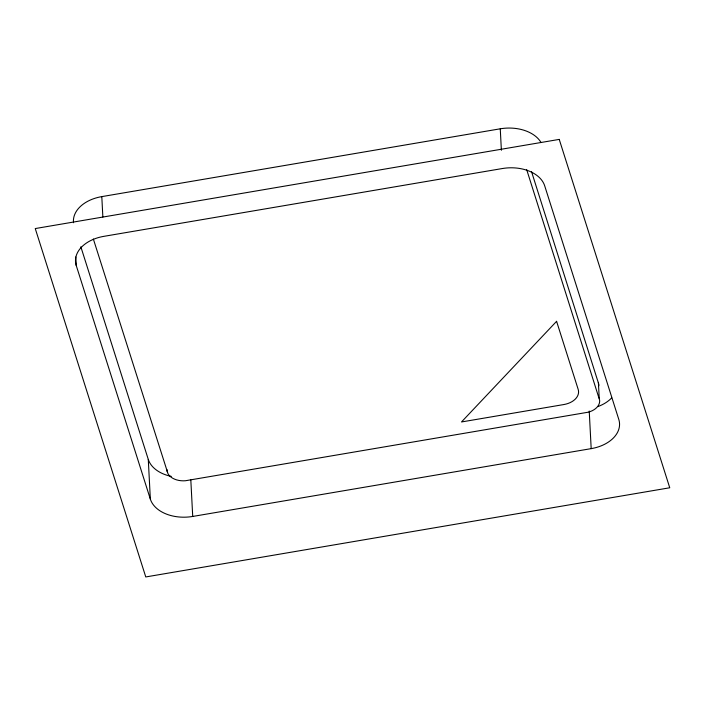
<?xml version="1.0" encoding="UTF-8"?>
<svg xmlns="http://www.w3.org/2000/svg" width="705" height="705" viewBox="0 0 705 705"><rect width="100%" height="100%" fill="white"/><g stroke="black" fill="none" stroke-linecap="round" stroke-linejoin="round"><path stroke-width="1.06" d="M73.523 222.745A35.788 23.97 -3 0 1 101.802 196.616L500.259 128.803A35.788 23.97 -3 0 1 540.964 142.401M192.721 516.448L591.187 448.636A35.788 23.97 -3 0 0 618.796 419.422L544.701 185.847A35.788 23.97 -3 0 0 502.33 168.539L103.873 236.342A35.788 23.97 -3 0 0 76.255 265.565L150.35 499.14A35.788 23.97 -3 0 0 192.721 516.448L190.817 479.929M93.351 239.021L167.957 473.619A17.123 11.474 -3 0 0 185.415 480.748L588.252 412.196A17.123 11.474 -3 0 0 599.62 400.158L526.705 169.694M531.535 171.623L598.801 384.269A17.123 11.474 -3 0 1 598.818 385.767M80.837 246.776L148.279 459.404L150.35 499.14M598.395 382.383L599.224 398.281M589.23 411.05L591.187 448.636M500.259 128.803L501.378 150.28M167.085 469.68L167.191 471.804M101.802 196.616L102.859 217.017M75.814 256.973L76.255 265.565M171.289 476.395A35.788 23.97 -3 0 1 148.279 459.404M611.693 397.876A35.788 23.97 -3 0 1 597.919 406.574M556.589 321.321L461.493 421.96L563.868 404.538A18.559 12.434 -3 0 0 578.179 389.38L556.589 321.321M559.232 139.396L35.25 228.561L145.768 576.946L669.75 487.772L559.232 139.396"/></g></svg>
